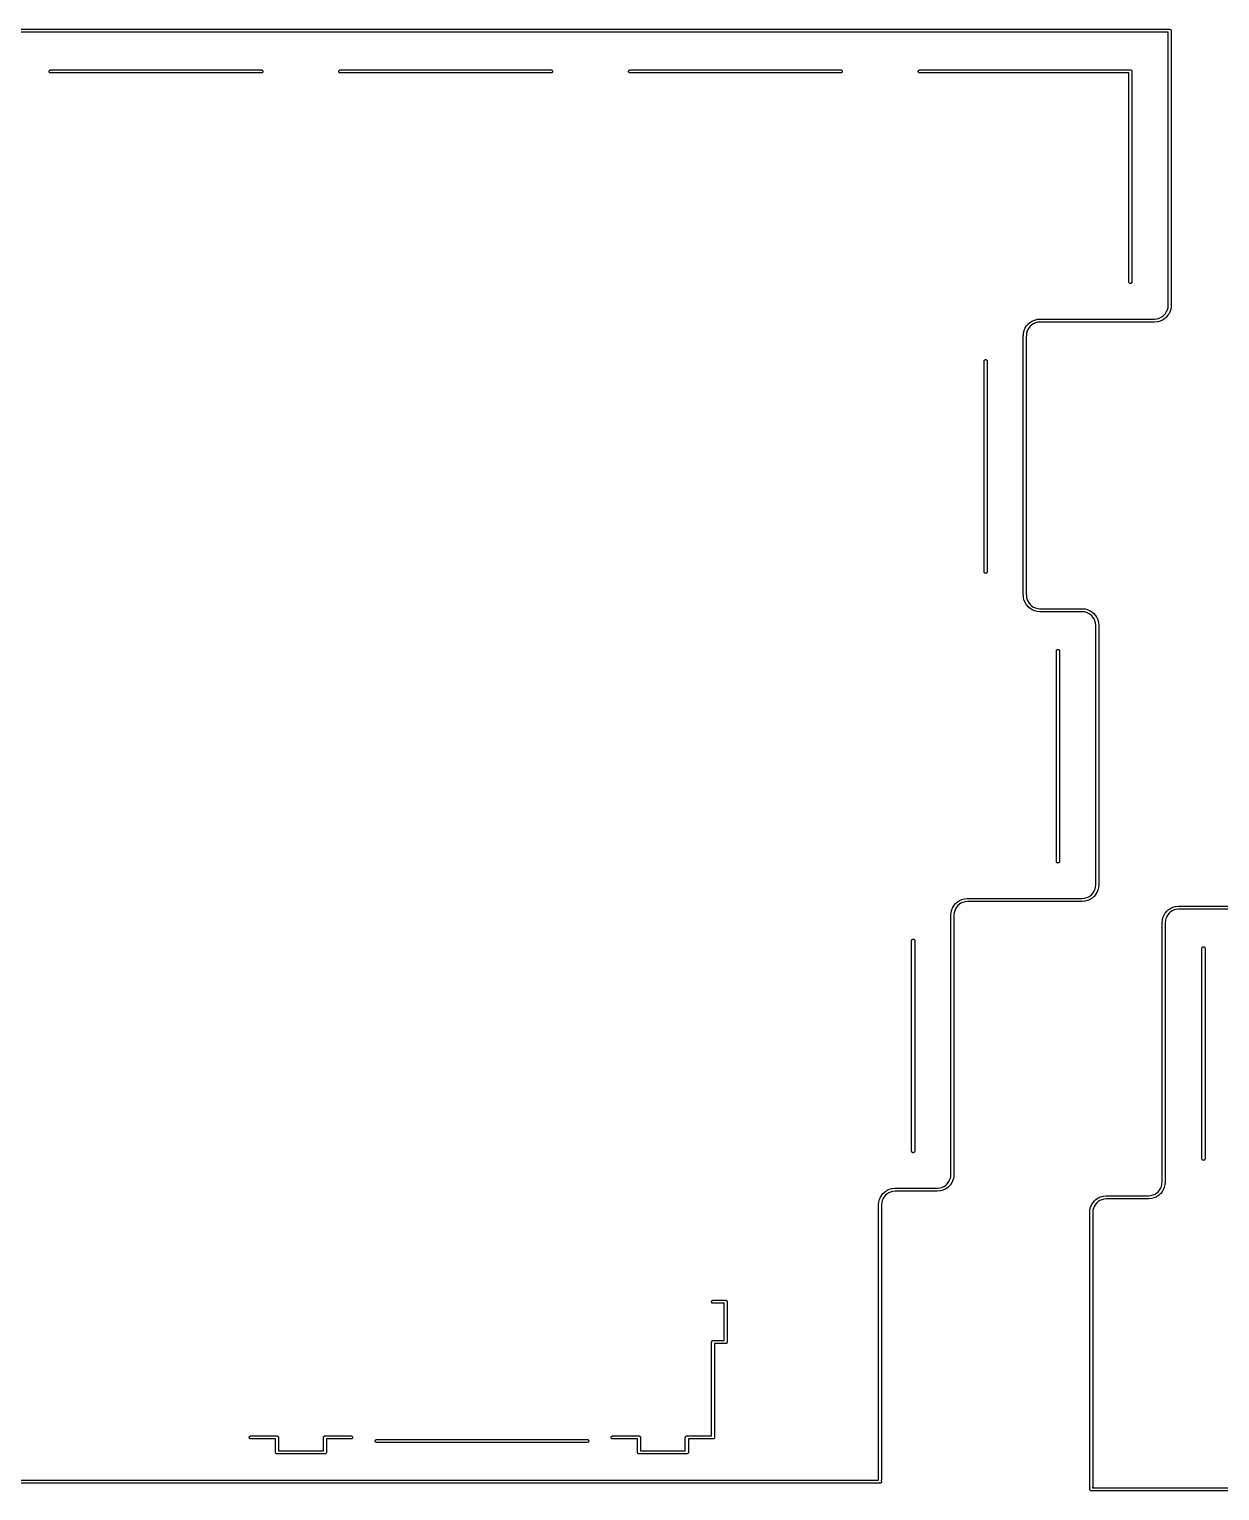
# Model space of a CAD drawing. Extents: x 27 to 346, y -105 to -9.
# Drawn here: x 104.3 to 182.6, y -104.8 to -8.7 of the extents above; entities that cross this region are included whole.
import ezdxf

# ---------------------------------------------------------------- set-up
doc = ezdxf.new("R2010")
doc.units = 0
doc.layers.add('BLACK', color=7, linetype='CONTINUOUS')

msp = doc.modelspace()

# ---------------------------------------------------------------- linework, layer by layer
at = {"layer": 'BLACK', "linetype": 'CONTINUOUS'}
for p, q in [((179.196, -8.8554), (30.8454, -8.8554)), ((30.8462, -8.6554), (179.291, -8.6554)), ((179.196, -26.8146), (179.196, -8.8554)), ((179.291, -8.6554), (179.296, -8.6549)), ((179.296, -8.6549), (179.301, -8.6554)), ((179.301, -8.6554), (179.316, -8.6568)), ((179.316, -8.6568), (179.335, -8.6625)), ((179.335, -8.6625), (179.352, -8.6718)), ((179.352, -8.6718), (179.367, -8.6843)), ((179.367, -8.6843), (179.38, -8.6996)), ((179.38, -8.6996), (179.389, -8.7169)), ((179.389, -8.7169), (179.395, -8.7358)), ((179.395, -8.7358), (179.397, -8.7554)), ((179.397, -8.7554), (179.396, -8.7603)), ((179.396, -8.7603), (179.396, -26.7916)), ((105.617, -11.43), (105.619, -11.4104)), ((105.619, -11.4496), (105.617, -11.43)), ((105.619, -11.4104), (105.625, -11.3915)), ((105.625, -11.4685), (105.619, -11.4496)), ((105.625, -11.3915), (105.634, -11.3742)), ((105.634, -11.4858), (105.625, -11.4685)), ((105.634, -11.3742), (105.646, -11.3589)), ((105.646, -11.5011), (105.634, -11.4858)), ((105.646, -11.3589), (105.662, -11.3465)), ((105.662, -11.5135), (105.646, -11.5011)), ((105.662, -11.3465), (105.679, -11.3372)), ((105.679, -11.5228), (105.662, -11.5135)), ((105.679, -11.3372), (105.698, -11.3314)), ((105.698, -11.5286), (105.679, -11.5228)), ((105.698, -11.3314), (105.713, -11.33)), ((105.713, -11.53), (105.698, -11.5286)), ((105.713, -11.33), (119.573, -11.33)), ((119.573, -11.53), (105.713, -11.53)), ((119.573, -11.33), (119.588, -11.3314)), ((119.588, -11.5286), (119.573, -11.53)), ((119.588, -11.3314), (119.607, -11.3372)), ((119.607, -11.5228), (119.588, -11.5286)), ((119.607, -11.3372), (119.624, -11.3465)), ((119.624, -11.5135), (119.607, -11.5228)), ((119.624, -11.3465), (119.639, -11.3589)), ((119.639, -11.5011), (119.624, -11.5135)), ((119.639, -11.3589), (119.652, -11.3742)), ((119.652, -11.4858), (119.639, -11.5011)), ((119.652, -11.3742), (119.661, -11.3915)), ((119.661, -11.4685), (119.652, -11.4858)), ((119.661, -11.3915), (119.667, -11.4104)), ((119.667, -11.4496), (119.661, -11.4685)), ((119.667, -11.4104), (119.669, -11.43)), ((119.669, -11.43), (119.667, -11.4496)), ((124.667, -11.43), (124.669, -11.4104)), ((124.669, -11.4496), (124.667, -11.43)), ((124.669, -11.4104), (124.675, -11.3915)), ((124.675, -11.4685), (124.669, -11.4496)), ((124.675, -11.3915), (124.684, -11.3742)), ((124.684, -11.4858), (124.675, -11.4685)), ((124.684, -11.3742), (124.696, -11.3589)), ((124.696, -11.5011), (124.684, -11.4858)), ((124.696, -11.3589), (124.712, -11.3465)), ((124.712, -11.5135), (124.696, -11.5011)), ((124.712, -11.3465), (124.729, -11.3372)), ((124.729, -11.5228), (124.712, -11.5135)), ((124.729, -11.3372), (124.748, -11.3314)), ((124.748, -11.5286), (124.729, -11.5228)), ((124.748, -11.3314), (124.763, -11.33)), ((124.763, -11.53), (124.748, -11.5286)), ((124.763, -11.33), (138.623, -11.33)), ((138.623, -11.53), (124.763, -11.53)), ((138.623, -11.33), (138.638, -11.3314)), ((138.638, -11.5286), (138.623, -11.53)), ((138.638, -11.3314), (138.657, -11.3372)), ((138.657, -11.5228), (138.638, -11.5286)), ((138.657, -11.3372), (138.674, -11.3465)), ((138.674, -11.5135), (138.657, -11.5228)), ((138.674, -11.3465), (138.689, -11.3589)), ((138.689, -11.5011), (138.674, -11.5135)), ((138.689, -11.3589), (138.702, -11.3742)), ((138.702, -11.4858), (138.689, -11.5011)), ((138.702, -11.3742), (138.711, -11.3915)), ((138.711, -11.4685), (138.702, -11.4858)), ((138.711, -11.3915), (138.717, -11.4104)), ((138.717, -11.4496), (138.711, -11.4685)), ((138.717, -11.4104), (138.719, -11.43)), ((138.719, -11.43), (138.717, -11.4496)), ((143.717, -11.43), (143.719, -11.4104)), ((143.719, -11.4496), (143.717, -11.43)), ((143.719, -11.4104), (143.725, -11.3915)), ((143.725, -11.4685), (143.719, -11.4496)), ((143.725, -11.3915), (143.734, -11.3742)), ((143.734, -11.4858), (143.725, -11.4685)), ((143.734, -11.3742), (143.746, -11.3589)), ((143.746, -11.5011), (143.734, -11.4858)), ((143.746, -11.3589), (143.762, -11.3465)), ((143.762, -11.5135), (143.746, -11.5011)), ((143.762, -11.3465), (143.779, -11.3372)), ((143.779, -11.5228), (143.762, -11.5135)), ((143.779, -11.3372), (143.798, -11.3314)), ((143.798, -11.5286), (143.779, -11.5228)), ((143.798, -11.3314), (143.813, -11.33)), ((143.813, -11.53), (143.798, -11.5286)), ((143.813, -11.33), (157.673, -11.33)), ((157.673, -11.53), (143.813, -11.53)), ((157.673, -11.33), (157.688, -11.3314)), ((157.688, -11.5286), (157.673, -11.53)), ((157.688, -11.3314), (157.707, -11.3372)), ((157.707, -11.5228), (157.688, -11.5286)), ((157.707, -11.3372), (157.724, -11.3465)), ((157.724, -11.5135), (157.707, -11.5228)), ((157.724, -11.3465), (157.739, -11.3589)), ((157.739, -11.5011), (157.724, -11.5135)), ((157.739, -11.3589), (157.752, -11.3742)), ((157.752, -11.4858), (157.739, -11.5011)), ((157.752, -11.3742), (157.761, -11.3915)), ((157.761, -11.4685), (157.752, -11.4858)), ((157.761, -11.3915), (157.767, -11.4104)), ((157.767, -11.4496), (157.761, -11.4685)), ((157.767, -11.4104), (157.769, -11.43)), ((157.769, -11.43), (157.767, -11.4496)), ((162.767, -11.43), (162.769, -11.4104)), ((162.769, -11.4496), (162.767, -11.43)), ((162.769, -11.4104), (162.775, -11.3915)), ((162.775, -11.4685), (162.769, -11.4496)), ((162.775, -11.3915), (162.784, -11.3742)), ((162.784, -11.4858), (162.775, -11.4685)), ((162.784, -11.3742), (162.796, -11.3589)), ((162.796, -11.5011), (162.784, -11.4858)), ((162.796, -11.3589), (162.812, -11.3465)), ((162.812, -11.5135), (162.796, -11.5011)), ((162.812, -11.3465), (162.829, -11.3372)), ((162.829, -11.5228), (162.812, -11.5135)), ((162.829, -11.3372), (162.848, -11.3314)), ((162.848, -11.5286), (162.829, -11.5228)), ((162.848, -11.3314), (162.863, -11.33)), ((162.863, -11.53), (162.848, -11.5286)), ((162.863, -11.33), (176.713, -11.33)), ((176.618, -11.53), (162.863, -11.53)), ((176.618, -25.283), (176.618, -11.53)), ((176.713, -11.33), (176.718, -11.3295)), ((176.718, -11.3295), (176.723, -11.33)), ((176.723, -11.33), (176.738, -11.3314)), ((176.738, -11.3314), (176.757, -11.3372)), ((176.757, -11.3372), (176.774, -11.3465)), ((176.774, -11.3465), (176.789, -11.3589)), ((176.789, -11.3589), (176.802, -11.3742)), ((176.802, -11.3742), (176.811, -11.3915)), ((176.811, -11.3915), (176.817, -11.4104)), ((176.817, -11.4104), (176.819, -11.43)), ((176.819, -11.43), (176.818, -11.4349)), ((176.818, -11.4349), (176.818, -25.283)), ((176.62, -25.2977), (176.618, -25.283)), ((176.625, -25.3165), (176.62, -25.2977)), ((176.635, -25.3339), (176.625, -25.3165)), ((176.647, -25.3491), (176.635, -25.3339)), ((176.662, -25.3616), (176.647, -25.3491)), ((176.68, -25.3709), (176.662, -25.3616)), ((176.698, -25.3766), (176.68, -25.3709)), ((176.718, -25.3786), (176.698, -25.3766)), ((176.738, -25.3766), (176.718, -25.3786)), ((176.757, -25.3709), (176.738, -25.3766)), ((176.774, -25.3616), (176.757, -25.3709)), ((176.789, -25.3491), (176.774, -25.3616)), ((176.802, -25.3339), (176.789, -25.3491)), ((176.811, -25.3165), (176.802, -25.3339)), ((176.817, -25.2977), (176.811, -25.3165)), ((176.818, -25.283), (176.817, -25.2977)), ((179.187, -26.9538), (179.197, -26.8239)), ((179.197, -26.8239), (179.196, -26.8146)), ((179.398, -26.8185), (179.386, -26.9778)), ((179.396, -26.7916), (179.398, -26.799)), ((179.398, -26.799), (179.398, -26.8185)), ((170.115, -27.9296), (170.236, -27.8507)), ((170.236, -27.8507), (170.237, -27.85)), ((170.237, -27.85), (170.244, -27.847)), ((170.244, -27.847), (170.249, -27.8436)), ((170.249, -27.8436), (170.389, -27.7798)), ((170.389, -27.7798), (170.391, -27.7792)), ((170.391, -27.7792), (170.398, -27.777)), ((170.398, -27.777), (170.405, -27.7744)), ((170.405, -27.7744), (170.563, -27.731)), ((170.563, -27.731), (170.565, -27.7307)), ((170.565, -27.7307), (170.572, -27.7294)), ((170.572, -27.7294), (170.58, -27.7279)), ((170.58, -27.7279), (170.751, -27.7122)), ((170.751, -27.7122), (170.752, -27.7119)), ((170.752, -27.7119), (170.767, -27.7105)), ((170.767, -27.7105), (178.296, -27.7105)), ((178.296, -27.7105), (178.464, -27.695)), ((178.464, -27.695), (178.606, -27.6564)), ((178.666, -27.8472), (178.508, -27.8903)), ((178.606, -27.6564), (178.735, -27.5974)), ((178.673, -27.8446), (178.666, -27.8472)), ((178.68, -27.8423), (178.673, -27.8446)), ((178.682, -27.8417), (178.68, -27.8423)), ((178.825, -27.7762), (178.682, -27.8417)), ((178.735, -27.5974), (178.846, -27.5245)), ((178.831, -27.7727), (178.825, -27.7762)), ((178.837, -27.7695), (178.831, -27.7727)), ((178.839, -27.7688), (178.837, -27.7695)), ((178.962, -27.6877), (178.839, -27.7688)), ((178.846, -27.5245), (178.942, -27.439)), ((178.942, -27.439), (179.028, -27.3374)), ((178.967, -27.6836), (178.962, -27.6877)), ((178.972, -27.6798), (178.967, -27.6836)), ((178.974, -27.6789), (178.972, -27.6798)), ((179.081, -27.5837), (178.974, -27.6789)), ((179.028, -27.3374), (179.097, -27.2258)), ((179.085, -27.5789), (179.081, -27.5837)), ((179.09, -27.5744), (179.085, -27.5789)), ((179.091, -27.5733), (179.09, -27.5744)), ((179.186, -27.4606), (179.091, -27.5733)), ((179.097, -27.2258), (179.151, -27.0988)), ((179.151, -27.0988), (179.187, -26.9538)), ((179.189, -27.4552), (179.186, -27.4606)), ((179.194, -27.45), (179.189, -27.4552)), ((179.271, -27.3245), (179.194, -27.4488)), ((179.194, -27.4488), (179.194, -27.45)), ((179.274, -27.3183), (179.271, -27.3245)), ((179.277, -27.3124), (179.274, -27.3183)), ((179.278, -27.3111), (179.277, -27.3124)), ((179.338, -27.1698), (179.278, -27.3111)), ((179.34, -27.1628), (179.338, -27.1698)), ((179.343, -27.1559), (179.34, -27.1628)), ((179.383, -26.9938), (179.343, -27.1546)), ((179.343, -27.1546), (179.343, -27.1559)), ((179.384, -26.9865), (179.383, -26.9938)), ((179.385, -26.9792), (179.384, -26.9865)), ((179.386, -26.9778), (179.385, -26.9792)), ((169.671, -28.8038), (169.673, -28.7891)), ((169.671, -45.8621), (169.671, -28.8038)), ((169.673, -28.7891), (169.676, -28.7787)), ((169.676, -28.7787), (169.688, -28.6343)), ((169.688, -28.6329), (169.689, -28.6254)), ((169.688, -28.6343), (169.688, -28.6329)), ((169.689, -28.6254), (169.691, -28.6179)), ((169.691, -28.6179), (169.731, -28.4586)), ((169.731, -28.4586), (169.732, -28.4572)), ((169.732, -28.4572), (169.734, -28.4504)), ((169.734, -28.4504), (169.737, -28.4434)), ((169.737, -28.4434), (169.798, -28.3022)), ((169.798, -28.3022), (169.799, -28.3009)), ((169.799, -28.3009), (169.802, -28.2949)), ((169.802, -28.2949), (169.805, -28.2888)), ((169.805, -28.2888), (169.884, -28.1632)), ((169.873, -28.8203), (169.871, -28.8295)), ((169.871, -28.8295), (169.871, -45.839)), ((169.886, -28.6593), (169.873, -28.8189)), ((169.873, -28.8189), (169.873, -28.8203)), ((169.884, -28.1632), (169.885, -28.162)), ((169.885, -28.162), (169.889, -28.1568)), ((169.923, -28.5159), (169.886, -28.6593)), ((169.889, -28.1568), (169.893, -28.1514)), ((169.893, -28.1514), (169.987, -28.0419)), ((169.978, -28.389), (169.923, -28.5159)), ((170.05, -28.2761), (169.978, -28.389)), ((169.987, -28.0419), (169.988, -28.0408)), ((169.988, -28.0408), (169.993, -28.0364)), ((169.993, -28.0364), (169.997, -28.0318)), ((169.997, -28.0318), (170.104, -27.9383)), ((170.134, -28.1775), (170.05, -28.2761)), ((170.104, -27.9383), (170.105, -27.9373)), ((170.105, -27.9373), (170.11, -27.9337)), ((170.11, -27.9337), (170.115, -27.9296)), ((170.23, -28.0934), (170.134, -28.1775)), ((170.339, -28.0225), (170.23, -28.0934)), ((170.465, -27.9652), (170.339, -28.0225)), ((170.607, -27.9263), (170.465, -27.9652)), ((170.78, -27.9105), (170.607, -27.9263)), ((178.303, -27.9105), (170.78, -27.9105)), ((178.305, -27.9103), (178.303, -27.9105)), ((178.306, -27.9103), (178.305, -27.9103)), ((178.308, -27.9102), (178.306, -27.9103)), ((178.491, -27.8934), (178.308, -27.9102)), ((178.499, -27.8919), (178.491, -27.8934)), ((178.507, -27.8906), (178.499, -27.8919)), ((178.508, -27.8903), (178.507, -27.8906)), ((167.093, -30.4751), (167.095, -30.4604)), ((167.093, -44.333), (167.093, -30.4751)), ((167.095, -30.4604), (167.1, -30.4415)), ((167.1, -30.4415), (167.11, -30.4242)), ((167.11, -30.4242), (167.122, -30.4089)), ((167.122, -30.4089), (167.137, -30.3965)), ((167.137, -30.3965), (167.155, -30.3872)), ((167.155, -30.3872), (167.173, -30.3814)), ((167.173, -30.3814), (167.193, -30.3795)), ((167.193, -30.3795), (167.213, -30.3814)), ((167.213, -30.3814), (167.232, -30.3872)), ((167.232, -30.3872), (167.249, -30.3965)), ((167.249, -30.3965), (167.264, -30.4089)), ((167.264, -30.4089), (167.277, -30.4242)), ((167.277, -30.4242), (167.286, -30.4415)), ((167.286, -30.4415), (167.292, -30.4604)), ((167.292, -30.4604), (167.293, -30.4751)), ((167.293, -30.4751), (167.293, -44.333)), ((167.095, -44.3477), (167.093, -44.333)), ((167.1, -44.3665), (167.095, -44.3477)), ((167.11, -44.3839), (167.1, -44.3665)), ((167.122, -44.3991), (167.11, -44.3839)), ((167.137, -44.4116), (167.122, -44.3991)), ((167.155, -44.4209), (167.137, -44.4116)), ((167.173, -44.4266), (167.155, -44.4209)), ((167.193, -44.4286), (167.173, -44.4266)), ((167.213, -44.4266), (167.193, -44.4286)), ((167.232, -44.4209), (167.213, -44.4266)), ((167.249, -44.4116), (167.232, -44.4209)), ((167.264, -44.3991), (167.249, -44.4116)), ((167.277, -44.3839), (167.264, -44.3991)), ((167.286, -44.3665), (167.277, -44.3839)), ((167.292, -44.3477), (167.286, -44.3665)), ((167.293, -44.333), (167.292, -44.3477)), ((169.673, -45.8768), (169.671, -45.8621)), ((169.676, -45.8869), (169.673, -45.8768)), ((169.691, -46.0506), (169.676, -45.8869)), ((169.692, -46.0586), (169.691, -46.0506)), ((169.693, -46.0666), (169.692, -46.0586)), ((169.694, -46.0679), (169.693, -46.0666)), ((169.738, -46.2289), (169.694, -46.0679)), ((169.871, -45.839), (169.873, -45.8488)), ((169.873, -45.8488), (169.889, -46.0235)), ((169.889, -46.0235), (169.929, -46.1683)), ((169.741, -46.2358), (169.738, -46.2289)), ((169.743, -46.2427), (169.741, -46.2358)), ((169.743, -46.244), (169.743, -46.2427)), ((169.806, -46.3821), (169.743, -46.244)), ((169.81, -46.3879), (169.806, -46.3821)), ((169.813, -46.3939), (169.81, -46.3879)), ((169.814, -46.3951), (169.813, -46.3939)), ((169.893, -46.5171), (169.814, -46.3951)), ((169.897, -46.5222), (169.893, -46.5171)), ((169.901, -46.5275), (169.897, -46.5222)), ((169.902, -46.5285), (169.901, -46.5275)), ((169.996, -46.6355), (169.902, -46.5285)), ((169.929, -46.1683), (169.985, -46.2922)), ((169.985, -46.2922), (170.057, -46.4019)), ((170, -46.6399), (169.996, -46.6355)), ((170.005, -46.6446), (170, -46.6399)), ((170.006, -46.6455), (170.005, -46.6446)), ((170.114, -46.7384), (170.006, -46.6455)), ((170.057, -46.4019), (170.141, -46.4982)), ((170.12, -46.7421), (170.114, -46.7384)), ((170.125, -46.7461), (170.12, -46.7421)), ((170.126, -46.7469), (170.125, -46.7461)), ((170.248, -46.8245), (170.126, -46.7469)), ((170.141, -46.4982), (170.239, -46.5817)), ((170.239, -46.5817), (170.349, -46.6515)), ((170.255, -46.8275), (170.248, -46.8245)), ((170.26, -46.8309), (170.255, -46.8275)), ((170.262, -46.8315), (170.26, -46.8309)), ((170.4, -46.8927), (170.262, -46.8315)), ((170.349, -46.6515), (170.474, -46.7065)), ((170.407, -46.895), (170.4, -46.8927)), ((170.414, -46.8976), (170.407, -46.895)), ((170.416, -46.898), (170.414, -46.8976)), ((170.577, -46.94), (170.416, -46.898)), ((170.474, -46.7065), (170.619, -46.7443)), ((170.584, -46.9412), (170.577, -46.94)), ((170.592, -46.9428), (170.584, -46.9412)), ((170.593, -46.9429), (170.592, -46.9428)), ((170.765, -46.9576), (170.593, -46.9429)), ((170.619, -46.7443), (170.758, -46.7563)), ((170.758, -46.7563), (170.767, -46.7554)), ((170.784, -46.9573), (170.765, -46.9576)), ((170.767, -46.7554), (173.538, -46.7554)), ((170.794, -46.9554), (170.784, -46.9573)), ((173.514, -46.9554), (170.794, -46.9554)), ((173.525, -46.9574), (173.514, -46.9554)), ((173.526, -46.9576), (173.525, -46.9574)), ((173.688, -46.9713), (173.526, -46.9576)), ((173.538, -46.7554), (173.553, -46.7568)), ((173.553, -46.7568), (173.563, -46.76)), ((173.563, -46.76), (173.714, -46.7728)), ((173.831, -47.0084), (173.688, -46.9713)), ((173.714, -46.7728), (173.715, -46.7729)), ((173.715, -46.7729), (173.723, -46.7744)), ((173.723, -46.7744), (173.73, -46.7756)), ((173.73, -46.7756), (173.889, -46.8168)), ((173.957, -47.0632), (173.831, -47.0084)), ((173.889, -46.8168), (173.891, -46.8171)), ((173.891, -46.8171), (173.897, -46.8197)), ((173.897, -46.8197), (173.904, -46.822)), ((173.904, -46.822), (174.044, -46.8831)), ((174.071, -47.1358), (173.957, -47.0632)), ((174.044, -46.8831), (174.045, -46.8836)), ((174.045, -46.8836), (174.051, -46.8871)), ((174.051, -46.8871), (174.057, -46.8902)), ((174.057, -46.8902), (174.184, -46.9708)), ((174.184, -46.9708), (174.186, -46.9715)), ((174.186, -46.9715), (174.191, -46.9756)), ((174.191, -46.9756), (174.196, -46.9795)), ((174.196, -46.9795), (174.304, -47.0724)), ((174.304, -47.0724), (174.305, -47.0733)), ((174.305, -47.0733), (174.31, -47.078)), ((174.31, -47.078), (174.314, -47.0824)), ((174.314, -47.0824), (174.408, -47.1896)), ((174.168, -47.2193), (174.071, -47.1358)), ((174.253, -47.3158), (174.168, -47.2193)), ((174.324, -47.426), (174.253, -47.3158)), ((174.38, -47.5502), (174.324, -47.426)), ((174.419, -47.6918), (174.38, -47.5502)), ((174.408, -47.1896), (174.409, -47.1906)), ((174.409, -47.1906), (174.413, -47.196)), ((174.413, -47.196), (174.417, -47.2011)), ((174.417, -47.2011), (174.496, -47.3236)), ((174.434, -47.8542), (174.419, -47.6918)), ((174.434, -64.9146), (174.434, -47.8542)), ((174.496, -47.3236), (174.497, -47.3248)), ((174.497, -47.3248), (174.5, -47.3308)), ((174.5, -47.3308), (174.503, -47.3367)), ((174.503, -47.3367), (174.566, -47.475)), ((174.566, -47.475), (174.566, -47.4763)), ((174.566, -47.4763), (174.568, -47.4831)), ((174.568, -47.4831), (174.571, -47.4899)), ((174.571, -47.4899), (174.614, -47.6477)), ((174.614, -47.6477), (174.614, -47.649)), ((174.614, -47.649), (174.616, -47.6569)), ((174.616, -47.6569), (174.617, -47.6648)), ((174.617, -47.6648), (174.634, -47.8488)), ((174.634, -47.8488), (174.634, -47.8502)), ((174.634, -47.8502), (174.634, -47.8697)), ((174.634, -47.8697), (174.634, -47.87)), ((174.634, -47.87), (174.634, -64.8987)), ((171.856, -49.5251), (171.857, -49.5104)), ((171.856, -63.383), (171.856, -49.5251)), ((171.857, -49.5104), (171.863, -49.4915)), ((171.863, -49.4915), (171.872, -49.4742)), ((171.872, -49.4742), (171.885, -49.4589)), ((171.885, -49.4589), (171.9, -49.4465)), ((171.9, -49.4465), (171.917, -49.4372)), ((171.917, -49.4372), (171.936, -49.4314)), ((171.936, -49.4314), (171.956, -49.4295)), ((171.956, -49.4295), (171.975, -49.4314)), ((171.975, -49.4314), (171.994, -49.4372)), ((171.994, -49.4372), (172.011, -49.4465)), ((172.011, -49.4465), (172.027, -49.4589)), ((172.027, -49.4589), (172.039, -49.4742)), ((172.039, -49.4742), (172.048, -49.4915)), ((172.048, -49.4915), (172.054, -49.5104)), ((172.054, -49.5104), (172.056, -49.5251)), ((172.056, -49.5251), (172.056, -63.383)), ((171.857, -63.3977), (171.856, -63.383)), ((171.863, -63.4165), (171.857, -63.3977)), ((171.872, -63.4339), (171.863, -63.4165)), ((172.048, -63.4165), (172.039, -63.4339)), ((172.054, -63.3977), (172.048, -63.4165)), ((172.056, -63.383), (172.054, -63.3977)), ((171.885, -63.4491), (171.872, -63.4339)), ((171.9, -63.4616), (171.885, -63.4491)), ((171.917, -63.4709), (171.9, -63.4616)), ((171.936, -63.4766), (171.917, -63.4709)), ((171.956, -63.4786), (171.936, -63.4766)), ((171.975, -63.4766), (171.956, -63.4786)), ((171.994, -63.4709), (171.975, -63.4766)), ((172.011, -63.4616), (171.994, -63.4709)), ((172.027, -63.4491), (172.011, -63.4616)), ((172.039, -63.4339), (172.027, -63.4491)), ((174.264, -65.4375), (174.333, -65.3259)), ((174.333, -65.3259), (174.387, -65.1989)), ((174.387, -65.1989), (174.423, -65.0539)), ((174.423, -65.0539), (174.434, -64.9154)), ((174.434, -64.9154), (174.434, -64.9146)), ((174.574, -65.2699), (174.514, -65.4112)), ((174.576, -65.2629), (174.574, -65.2699)), ((174.579, -65.256), (174.576, -65.2629)), ((174.619, -65.0939), (174.579, -65.2547)), ((174.579, -65.2547), (174.579, -65.256)), ((174.62, -65.0866), (174.619, -65.0939)), ((174.621, -65.0793), (174.62, -65.0866)), ((174.622, -65.0779), (174.621, -65.0793)), ((174.634, -64.9186), (174.622, -65.0779)), ((174.634, -64.8987), (174.634, -64.8991)), ((174.634, -64.8991), (174.634, -64.9186)), ((165.041, -66.3889), (165.12, -66.2633)), ((165.12, -66.2633), (165.121, -66.2621)), ((165.121, -66.2621), (165.125, -66.2569)), ((165.125, -66.2569), (165.129, -66.2515)), ((165.129, -66.2515), (165.223, -66.142)), ((165.223, -66.142), (165.224, -66.1409)), ((165.224, -66.1409), (165.229, -66.1365)), ((165.229, -66.1365), (165.233, -66.1319)), ((165.233, -66.1319), (165.34, -66.0384)), ((165.37, -66.2776), (165.286, -66.3762)), ((165.34, -66.0384), (165.341, -66.0374)), ((165.341, -66.0374), (165.346, -66.0338)), ((165.346, -66.0338), (165.351, -66.0297)), ((165.351, -66.0297), (165.472, -65.9509)), ((165.466, -66.1935), (165.37, -66.2776)), ((165.575, -66.1226), (165.466, -66.1935)), ((165.472, -65.9509), (165.473, -65.9501)), ((165.473, -65.9501), (165.48, -65.9471)), ((165.48, -65.9471), (165.485, -65.9437)), ((165.485, -65.9437), (165.625, -65.8799)), ((165.701, -66.0653), (165.575, -66.1226)), ((165.625, -65.8799), (165.627, -65.8793)), ((165.627, -65.8793), (165.634, -65.8771)), ((165.634, -65.8771), (165.641, -65.8745)), ((165.641, -65.8745), (165.799, -65.8311)), ((165.843, -66.0264), (165.701, -66.0653)), ((165.799, -65.8311), (165.801, -65.8308)), ((165.801, -65.8308), (165.808, -65.8295)), ((165.808, -65.8295), (165.816, -65.828)), ((165.816, -65.828), (165.985, -65.8125)), ((166.017, -66.0105), (165.843, -66.0264)), ((165.985, -65.8125), (165.987, -65.8119)), ((165.987, -65.8119), (166.002, -65.8105)), ((166.002, -65.8105), (173.533, -65.8105)), ((173.538, -66.0105), (166.017, -66.0105)), ((173.533, -65.8105), (173.7, -65.7951)), ((173.539, -66.0103), (173.538, -66.0105)), ((173.542, -66.0104), (173.539, -66.0103)), ((173.544, -66.0103), (173.542, -66.0104)), ((173.727, -65.9935), (173.544, -66.0103)), ((173.7, -65.7951), (173.842, -65.7565)), ((173.735, -65.992), (173.727, -65.9935)), ((173.743, -65.9907), (173.735, -65.992)), ((173.744, -65.9904), (173.743, -65.9907)), ((173.902, -65.9473), (173.744, -65.9904)), ((173.842, -65.7565), (173.971, -65.6975)), ((173.909, -65.9447), (173.902, -65.9473)), ((173.916, -65.9424), (173.909, -65.9447)), ((173.918, -65.9418), (173.916, -65.9424)), ((174.061, -65.8763), (173.918, -65.9418)), ((173.971, -65.6975), (174.082, -65.6246)), ((174.067, -65.8728), (174.061, -65.8763)), ((174.073, -65.8696), (174.067, -65.8728)), ((174.075, -65.8689), (174.073, -65.8696)), ((174.198, -65.7878), (174.075, -65.8689)), ((174.082, -65.6246), (174.178, -65.5391)), ((174.178, -65.5391), (174.264, -65.4375)), ((174.203, -65.7837), (174.198, -65.7878)), ((174.208, -65.7799), (174.203, -65.7837)), ((174.21, -65.779), (174.208, -65.7799)), ((174.317, -65.6838), (174.21, -65.779)), ((174.321, -65.679), (174.317, -65.6838)), ((174.326, -65.6745), (174.321, -65.679)), ((174.327, -65.6734), (174.326, -65.6745)), ((174.422, -65.5607), (174.327, -65.6734)), ((174.425, -65.5553), (174.422, -65.5607)), ((174.429, -65.5501), (174.425, -65.5553)), ((174.43, -65.5489), (174.429, -65.5501)), ((174.507, -65.4246), (174.43, -65.5489)), ((174.51, -65.4184), (174.507, -65.4246)), ((174.513, -65.4125), (174.51, -65.4184)), ((174.514, -65.4112), (174.513, -65.4125)), ((164.909, -66.9038), (164.91, -66.8891)), ((164.909, -83.9646), (164.909, -66.9038)), ((164.91, -66.8891), (164.911, -66.8856)), ((164.911, -66.8856), (164.924, -66.7344)), ((164.924, -66.733), (164.925, -66.7255)), ((164.924, -66.7344), (164.924, -66.733)), ((164.925, -66.7255), (164.927, -66.718)), ((164.927, -66.718), (164.967, -66.5587)), ((164.967, -66.5587), (164.968, -66.5573)), ((164.968, -66.5573), (164.97, -66.5505)), ((164.97, -66.5505), (164.973, -66.5435)), ((164.973, -66.5435), (165.034, -66.4023)), ((165.034, -66.4023), (165.035, -66.401)), ((165.035, -66.401), (165.038, -66.395)), ((165.038, -66.395), (165.041, -66.3889)), ((165.122, -66.7594), (165.109, -66.919)), ((165.109, -66.919), (165.109, -66.9204)), ((165.109, -66.9204), (165.109, -66.9219)), ((165.109, -66.9219), (165.109, -83.9487)), ((165.159, -66.616), (165.122, -66.7594)), ((165.214, -66.4891), (165.159, -66.616)), ((165.286, -66.3762), (165.214, -66.4891)), ((178.801, -67.3856), (178.814, -67.2344)), ((178.814, -67.233), (178.815, -67.2255)), ((178.814, -67.2344), (178.814, -67.233)), ((178.815, -67.2255), (178.817, -67.218)), ((178.817, -67.218), (178.857, -67.0587)), ((178.857, -67.0587), (178.858, -67.0573)), ((178.858, -67.0573), (178.86, -67.0505)), ((178.86, -67.0505), (178.863, -67.0435)), ((178.863, -67.0435), (178.924, -66.9023)), ((178.924, -66.9023), (178.925, -66.901)), ((178.925, -66.901), (178.928, -66.895)), ((178.928, -66.895), (178.931, -66.8889)), ((178.931, -66.8889), (179.01, -66.7633)), ((179.012, -67.2594), (178.999, -67.419)), ((179.01, -66.7633), (179.011, -66.7621)), ((179.011, -66.7621), (179.015, -66.7569)), ((179.049, -67.116), (179.012, -67.2594)), ((179.015, -66.7569), (179.019, -66.7515)), ((179.019, -66.7515), (179.113, -66.642)), ((179.104, -66.9891), (179.049, -67.116)), ((179.176, -66.8762), (179.104, -66.9891)), ((179.113, -66.642), (179.114, -66.6409)), ((179.114, -66.6409), (179.119, -66.6365)), ((179.119, -66.6365), (179.123, -66.6319)), ((179.123, -66.6319), (179.23, -66.5384)), ((179.26, -66.7776), (179.176, -66.8762)), ((179.23, -66.5384), (179.231, -66.5374)), ((179.231, -66.5374), (179.236, -66.5338)), ((179.236, -66.5338), (179.241, -66.5297)), ((179.241, -66.5297), (179.362, -66.4509)), ((179.356, -66.6935), (179.26, -66.7776)), ((179.465, -66.6226), (179.356, -66.6935)), ((179.362, -66.4509), (179.363, -66.4501)), ((179.363, -66.4501), (179.37, -66.4471)), ((179.37, -66.4471), (179.375, -66.4437)), ((179.375, -66.4437), (179.515, -66.3799)), ((179.591, -66.5653), (179.465, -66.6226)), ((179.515, -66.3799), (179.517, -66.3793)), ((179.517, -66.3793), (179.524, -66.3771)), ((179.524, -66.3771), (179.531, -66.3745)), ((179.531, -66.3745), (179.689, -66.3311)), ((179.733, -66.5264), (179.591, -66.5653)), ((179.689, -66.3311), (179.691, -66.3308)), ((179.691, -66.3308), (179.698, -66.3295)), ((179.698, -66.3295), (179.706, -66.328)), ((179.706, -66.328), (179.875, -66.3125)), ((179.907, -66.5105), (179.733, -66.5264)), ((179.875, -66.3125), (179.877, -66.3119)), ((179.877, -66.3119), (179.892, -66.3105)), ((179.892, -66.3105), (187.423, -66.3105)), ((187.428, -66.5105), (179.907, -66.5105)), ((178.799, -67.4038), (178.8, -67.3891)), ((178.799, -84.4646), (178.799, -67.4038)), ((178.8, -67.3891), (178.801, -67.3856)), ((178.999, -67.419), (178.999, -67.4204)), ((178.999, -67.4204), (178.999, -67.4219)), ((178.999, -67.4219), (178.999, -84.4487)), ((162.331, -68.5751), (162.332, -68.5604)), ((162.331, -82.433), (162.331, -68.5751)), ((162.332, -68.5604), (162.338, -68.5415)), ((162.338, -68.5415), (162.347, -68.5242)), ((162.347, -68.5242), (162.36, -68.5089)), ((162.36, -68.5089), (162.375, -68.4965)), ((162.375, -68.4965), (162.392, -68.4872)), ((162.392, -68.4872), (162.411, -68.4814)), ((162.411, -68.4814), (162.431, -68.4795)), ((162.431, -68.4795), (162.45, -68.4814)), ((162.45, -68.4814), (162.469, -68.4872)), ((162.469, -68.4872), (162.486, -68.4965)), ((162.486, -68.4965), (162.502, -68.5089)), ((162.502, -68.5089), (162.514, -68.5242)), ((162.514, -68.5242), (162.523, -68.5415)), ((162.523, -68.5415), (162.529, -68.5604)), ((162.529, -68.5604), (162.531, -68.5751)), ((162.531, -68.5751), (162.531, -82.433)), ((181.42, -69.0751), (181.421, -69.0604)), ((181.42, -82.933), (181.42, -69.0751)), ((181.421, -69.0604), (181.427, -69.0415)), ((181.427, -69.0415), (181.436, -69.0242)), ((181.436, -69.0242), (181.449, -69.0089)), ((181.449, -69.0089), (181.464, -68.9965)), ((181.464, -68.9965), (181.482, -68.9872)), ((181.482, -68.9872), (181.5, -68.9814)), ((181.5, -68.9814), (181.52, -68.9795)), ((181.52, -68.9795), (181.54, -68.9814)), ((181.54, -68.9814), (181.558, -68.9872)), ((181.558, -68.9872), (181.576, -68.9965)), ((181.576, -68.9965), (181.591, -69.0089)), ((181.591, -69.0089), (181.604, -69.0242)), ((181.604, -69.0242), (181.613, -69.0415)), ((181.613, -69.0415), (181.619, -69.0604)), ((181.619, -69.0604), (181.62, -69.0751)), ((181.62, -69.0751), (181.62, -82.933)), ((162.332, -82.4477), (162.331, -82.433)), ((162.338, -82.4665), (162.332, -82.4477)), ((162.347, -82.4839), (162.338, -82.4665)), ((162.36, -82.4991), (162.347, -82.4839)), ((162.375, -82.5116), (162.36, -82.4991)), ((162.392, -82.5209), (162.375, -82.5116)), ((162.411, -82.5266), (162.392, -82.5209)), ((162.431, -82.5286), (162.411, -82.5266)), ((162.45, -82.5266), (162.431, -82.5286)), ((162.469, -82.5209), (162.45, -82.5266)), ((162.486, -82.5116), (162.469, -82.5209)), ((162.502, -82.4991), (162.486, -82.5116)), ((162.514, -82.4839), (162.502, -82.4991)), ((162.523, -82.4665), (162.514, -82.4839)), ((162.529, -82.4477), (162.523, -82.4665)), ((162.531, -82.433), (162.529, -82.4477)), ((181.421, -82.9477), (181.42, -82.933)), ((181.427, -82.9665), (181.421, -82.9477)), ((181.436, -82.9839), (181.427, -82.9665)), ((181.449, -82.9991), (181.436, -82.9839)), ((181.464, -83.0116), (181.449, -82.9991)), ((181.482, -83.0209), (181.464, -83.0116)), ((181.5, -83.0266), (181.482, -83.0209)), ((181.52, -83.0286), (181.5, -83.0266)), ((181.54, -83.0266), (181.52, -83.0286)), ((181.558, -83.0209), (181.54, -83.0266)), ((181.576, -83.0116), (181.558, -83.0209)), ((181.591, -82.9991), (181.576, -83.0116)), ((181.604, -82.9839), (181.591, -82.9991)), ((181.613, -82.9665), (181.604, -82.9839)), ((181.619, -82.9477), (181.613, -82.9665)), ((181.62, -82.933), (181.619, -82.9477)), ((164.653, -84.5891), (164.739, -84.4875)), ((164.739, -84.4875), (164.808, -84.3759)), ((164.808, -84.3759), (164.862, -84.2489)), ((164.862, -84.2489), (164.898, -84.1039)), ((164.898, -84.1039), (164.909, -83.9654)), ((164.982, -84.4746), (164.905, -84.5989)), ((164.909, -83.9654), (164.909, -83.9646)), ((164.985, -84.4684), (164.982, -84.4746)), ((164.988, -84.4625), (164.985, -84.4684)), ((164.989, -84.4612), (164.988, -84.4625)), ((165.049, -84.3199), (164.989, -84.4612)), ((165.051, -84.3129), (165.049, -84.3199)), ((165.054, -84.306), (165.051, -84.3129)), ((165.094, -84.1439), (165.054, -84.3047)), ((165.054, -84.3047), (165.054, -84.306)), ((165.095, -84.1366), (165.094, -84.1439)), ((165.096, -84.1293), (165.095, -84.1366)), ((165.097, -84.1279), (165.096, -84.1293)), ((165.109, -83.9686), (165.097, -84.1279)), ((165.109, -83.9487), (165.109, -83.9491)), ((165.109, -83.9491), (165.109, -83.9686)), ((178.788, -84.6039), (178.799, -84.4654)), ((178.799, -84.4654), (178.799, -84.4646)), ((178.999, -84.4686), (178.987, -84.6279)), ((178.999, -84.4487), (178.999, -84.4491)), ((178.999, -84.4491), (178.999, -84.4686)), ((160.212, -85.5935), (160.273, -85.4523)), ((160.273, -85.4523), (160.274, -85.451)), ((160.274, -85.451), (160.277, -85.445)), ((160.277, -85.445), (160.28, -85.4389)), ((160.28, -85.4389), (160.359, -85.3133)), ((160.359, -85.3133), (160.36, -85.3121)), ((160.36, -85.3121), (160.364, -85.3069)), ((160.364, -85.3069), (160.368, -85.3015)), ((160.368, -85.3015), (160.462, -85.192)), ((160.525, -85.4262), (160.453, -85.5391)), ((160.462, -85.192), (160.463, -85.1909)), ((160.463, -85.1909), (160.468, -85.1865)), ((160.468, -85.1865), (160.472, -85.1819)), ((160.472, -85.1819), (160.579, -85.0884)), ((160.609, -85.3276), (160.525, -85.4262)), ((160.579, -85.0884), (160.58, -85.0874)), ((160.58, -85.0874), (160.585, -85.0838)), ((160.585, -85.0838), (160.59, -85.0797)), ((160.59, -85.0797), (160.711, -85.0009)), ((160.705, -85.2435), (160.609, -85.3276)), ((160.814, -85.1726), (160.705, -85.2435)), ((160.711, -85.0009), (160.712, -85.0001)), ((160.712, -85.0001), (160.719, -84.9971)), ((160.719, -84.9971), (160.724, -84.9937)), ((160.724, -84.9937), (160.864, -84.9299)), ((160.94, -85.1153), (160.814, -85.1726)), ((160.864, -84.9299), (160.866, -84.9293)), ((160.866, -84.9293), (160.873, -84.9271)), ((160.873, -84.9271), (160.88, -84.9245)), ((160.88, -84.9245), (161.038, -84.8811)), ((161.082, -85.0764), (160.94, -85.1153)), ((161.038, -84.8811), (161.04, -84.8808)), ((161.04, -84.8808), (161.047, -84.8795)), ((161.047, -84.8795), (161.055, -84.878)), ((161.055, -84.878), (161.226, -84.8624)), ((161.256, -85.0605), (161.082, -85.0764)), ((161.226, -84.8624), (161.227, -84.8619)), ((161.227, -84.8619), (161.242, -84.8605)), ((161.242, -84.8605), (164.008, -84.8605)), ((164.013, -85.0605), (161.256, -85.0605)), ((164.008, -84.8605), (164.175, -84.8451)), ((164.014, -85.0603), (164.013, -85.0605)), ((164.017, -85.0604), (164.014, -85.0603)), ((164.019, -85.0603), (164.017, -85.0604)), ((164.202, -85.0435), (164.019, -85.0603)), ((164.175, -84.8451), (164.317, -84.8065)), ((164.21, -85.042), (164.202, -85.0435)), ((164.218, -85.0407), (164.21, -85.042)), ((164.219, -85.0404), (164.218, -85.0407)), ((164.377, -84.9973), (164.219, -85.0404)), ((164.317, -84.8065), (164.446, -84.7475)), ((164.384, -84.9947), (164.377, -84.9973)), ((164.391, -84.9924), (164.384, -84.9947)), ((164.393, -84.9918), (164.391, -84.9924)), ((164.536, -84.9263), (164.393, -84.9918)), ((164.446, -84.7475), (164.557, -84.6746)), ((164.542, -84.9228), (164.536, -84.9263)), ((164.548, -84.9196), (164.542, -84.9228)), ((164.55, -84.9189), (164.548, -84.9196)), ((164.673, -84.8378), (164.55, -84.9189)), ((164.557, -84.6746), (164.653, -84.5891)), ((164.678, -84.8337), (164.673, -84.8378)), ((164.683, -84.8299), (164.678, -84.8337)), ((164.685, -84.829), (164.683, -84.8299)), ((164.792, -84.7338), (164.685, -84.829)), ((164.796, -84.729), (164.792, -84.7338)), ((164.801, -84.7245), (164.796, -84.729)), ((164.802, -84.7234), (164.801, -84.7245)), ((164.897, -84.6107), (164.802, -84.7234)), ((164.9, -84.6053), (164.897, -84.6107)), ((164.904, -84.6001), (164.9, -84.6053)), ((164.905, -84.5989), (164.904, -84.6001)), ((174.48, -85.5797), (174.601, -85.5009)), ((174.601, -85.5009), (174.602, -85.5001)), ((174.602, -85.5001), (174.609, -85.4971)), ((174.609, -85.4971), (174.614, -85.4937)), ((174.614, -85.4937), (174.754, -85.4299)), ((174.754, -85.4299), (174.756, -85.4293)), ((174.756, -85.4293), (174.763, -85.4271)), ((174.763, -85.4271), (174.77, -85.4245)), ((174.77, -85.4245), (174.928, -85.3811)), ((174.928, -85.3811), (174.93, -85.3808)), ((174.93, -85.3808), (174.937, -85.3795)), ((174.937, -85.3795), (174.945, -85.378)), ((174.945, -85.378), (175.116, -85.3624)), ((175.116, -85.3624), (175.117, -85.3619)), ((175.117, -85.3619), (175.132, -85.3605)), ((175.132, -85.3605), (177.898, -85.3605)), ((177.898, -85.3605), (178.065, -85.3451)), ((178.065, -85.3451), (178.207, -85.3065)), ((178.267, -85.4973), (178.109, -85.5404)), ((178.207, -85.3065), (178.336, -85.2475)), ((178.274, -85.4947), (178.267, -85.4973)), ((178.281, -85.4924), (178.274, -85.4947)), ((178.283, -85.4918), (178.281, -85.4924)), ((178.426, -85.4263), (178.283, -85.4918)), ((178.336, -85.2475), (178.447, -85.1746)), ((178.432, -85.4228), (178.426, -85.4263)), ((178.438, -85.4196), (178.432, -85.4228)), ((178.44, -85.4189), (178.438, -85.4196)), ((178.563, -85.3378), (178.44, -85.4189)), ((178.447, -85.1746), (178.543, -85.0891)), ((178.543, -85.0891), (178.629, -84.9875)), ((178.568, -85.3337), (178.563, -85.3378)), ((178.573, -85.3299), (178.568, -85.3337)), ((178.575, -85.329), (178.573, -85.3299)), ((178.682, -85.2338), (178.575, -85.329)), ((178.629, -84.9875), (178.698, -84.8759)), ((178.686, -85.229), (178.682, -85.2338)), ((178.691, -85.2245), (178.686, -85.229)), ((178.692, -85.2234), (178.691, -85.2245)), ((178.787, -85.1107), (178.692, -85.2234)), ((178.698, -84.8759), (178.752, -84.7489)), ((178.752, -84.7489), (178.788, -84.6039)), ((178.79, -85.1053), (178.787, -85.1107)), ((178.794, -85.1001), (178.79, -85.1053)), ((178.795, -85.0989), (178.794, -85.1001)), ((178.872, -84.9746), (178.795, -85.0989)), ((178.875, -84.9684), (178.872, -84.9746)), ((178.878, -84.9625), (178.875, -84.9684)), ((178.879, -84.9612), (178.878, -84.9625)), ((178.939, -84.8199), (178.879, -84.9612)), ((178.941, -84.8129), (178.939, -84.8199)), ((178.944, -84.806), (178.941, -84.8129)), ((178.984, -84.6439), (178.944, -84.8047)), ((178.944, -84.8047), (178.944, -84.806)), ((178.985, -84.6366), (178.984, -84.6439)), ((178.986, -84.6293), (178.985, -84.6366)), ((178.987, -84.6279), (178.986, -84.6293)), ((160.146, -85.9538), (160.148, -85.9391)), ((160.146, -104.013), (160.146, -85.9538)), ((160.148, -85.9391), (160.151, -85.9286)), ((160.151, -85.9286), (160.163, -85.7844)), ((160.163, -85.783), (160.164, -85.7755)), ((160.163, -85.7844), (160.163, -85.783)), ((160.164, -85.7755), (160.166, -85.768)), ((160.166, -85.768), (160.206, -85.6087)), ((160.206, -85.6087), (160.207, -85.6073)), ((160.207, -85.6073), (160.209, -85.6005)), ((160.209, -85.6005), (160.212, -85.5935)), ((160.348, -85.9704), (160.346, -85.9796)), ((160.346, -85.9796), (160.346, -104.013)), ((160.361, -85.8094), (160.348, -85.969)), ((160.348, -85.969), (160.348, -85.9704)), ((160.398, -85.666), (160.361, -85.8094)), ((160.453, -85.5391), (160.398, -85.666)), ((174.036, -86.4538), (174.038, -86.4391)), ((174.036, -104.513), (174.036, -86.4538)), ((174.038, -86.4391), (174.041, -86.4286)), ((174.041, -86.4286), (174.053, -86.2844)), ((174.053, -86.283), (174.054, -86.2755)), ((174.053, -86.2844), (174.053, -86.283)), ((174.054, -86.2755), (174.056, -86.268)), ((174.056, -86.268), (174.096, -86.1087)), ((174.096, -86.1087), (174.097, -86.1073)), ((174.097, -86.1073), (174.099, -86.1005)), ((174.099, -86.1005), (174.102, -86.0935)), ((174.102, -86.0935), (174.163, -85.9523)), ((174.163, -85.9523), (174.164, -85.951)), ((174.164, -85.951), (174.167, -85.945)), ((174.167, -85.945), (174.17, -85.9389)), ((174.17, -85.9389), (174.249, -85.8133)), ((174.238, -86.4704), (174.236, -86.4796)), ((174.236, -86.4796), (174.236, -104.513)), ((174.251, -86.3094), (174.238, -86.469)), ((174.238, -86.469), (174.238, -86.4704)), ((174.249, -85.8133), (174.25, -85.8121)), ((174.25, -85.8121), (174.254, -85.8069)), ((174.288, -86.166), (174.251, -86.3094)), ((174.254, -85.8069), (174.258, -85.8015)), ((174.258, -85.8015), (174.352, -85.692)), ((174.343, -86.0391), (174.288, -86.166)), ((174.415, -85.9262), (174.343, -86.0391)), ((174.352, -85.692), (174.353, -85.6909)), ((174.353, -85.6909), (174.358, -85.6865)), ((174.358, -85.6865), (174.362, -85.6819)), ((174.362, -85.6819), (174.469, -85.5884)), ((174.499, -85.8276), (174.415, -85.9262)), ((174.469, -85.5884), (174.47, -85.5874)), ((174.47, -85.5874), (174.475, -85.5838)), ((174.475, -85.5838), (174.48, -85.5797)), ((174.595, -85.7435), (174.499, -85.8276)), ((174.704, -85.6726), (174.595, -85.7435)), ((174.83, -85.6153), (174.704, -85.6726)), ((174.972, -85.5764), (174.83, -85.6153)), ((175.146, -85.5605), (174.972, -85.5764)), ((177.903, -85.5605), (175.146, -85.5605)), ((177.904, -85.5603), (177.903, -85.5605)), ((177.907, -85.5604), (177.904, -85.5603)), ((177.909, -85.5603), (177.907, -85.5604)), ((178.092, -85.5435), (177.909, -85.5603)), ((178.1, -85.542), (178.092, -85.5435)), ((178.108, -85.5407), (178.1, -85.542)), ((178.109, -85.5404), (178.108, -85.5407)), ((149.202, -92.2579), (149.218, -92.2455)), ((149.218, -92.2455), (149.235, -92.2362)), ((149.235, -92.2362), (149.254, -92.2304)), ((149.254, -92.2304), (149.268, -92.229)), ((149.268, -92.229), (150.094, -92.229)), ((150.094, -92.229), (150.099, -92.2285)), ((150.099, -92.2285), (150.104, -92.229)), ((150.104, -92.229), (150.119, -92.2304)), ((150.119, -92.2304), (150.137, -92.2362)), ((150.137, -92.2362), (150.155, -92.2455)), ((150.155, -92.2455), (150.17, -92.2579)), ((149.173, -92.329), (149.175, -92.3094)), ((149.175, -92.3486), (149.173, -92.329)), ((149.175, -92.3094), (149.181, -92.2905)), ((149.181, -92.3675), (149.175, -92.3486)), ((149.181, -92.2905), (149.19, -92.2732)), ((149.19, -92.3848), (149.181, -92.3675)), ((149.19, -92.2732), (149.202, -92.2579)), ((149.202, -92.4001), (149.19, -92.3848)), ((149.218, -92.4125), (149.202, -92.4001)), ((149.235, -92.4218), (149.218, -92.4125)), ((149.254, -92.4276), (149.235, -92.4218)), ((149.268, -92.429), (149.254, -92.4276)), ((149.999, -92.429), (149.268, -92.429)), ((149.999, -94.8782), (149.999, -92.429)), ((150.17, -92.2579), (150.182, -92.2732)), ((150.182, -92.2732), (150.192, -92.2905)), ((150.192, -92.2905), (150.197, -92.3094)), ((150.197, -92.3094), (150.199, -92.329)), ((150.199, -92.329), (150.199, -92.3339)), ((150.199, -92.3339), (150.199, -94.9733)), ((149.173, -94.9782), (149.175, -94.9586)), ((149.173, -94.9831), (149.173, -94.9782)), ((149.173, -101.149), (149.173, -94.9831)), ((149.175, -94.9586), (149.181, -94.9398)), ((149.181, -94.9398), (149.19, -94.9224)), ((149.19, -94.9224), (149.202, -94.9072)), ((149.202, -94.9072), (149.218, -94.8947)), ((149.218, -94.8947), (149.235, -94.8854)), ((149.235, -94.8854), (149.254, -94.8797)), ((149.254, -94.8797), (149.268, -94.8782)), ((149.268, -94.8782), (149.273, -94.8777)), ((149.273, -94.8777), (149.278, -94.8782)), ((149.278, -94.8782), (149.999, -94.8782)), ((150.094, -95.0782), (149.373, -95.0782)), ((149.373, -95.0782), (149.373, -101.245)), ((150.099, -95.0787), (150.094, -95.0782)), ((150.104, -95.0782), (150.099, -95.0787)), ((150.119, -95.0768), (150.104, -95.0782)), ((150.137, -95.0711), (150.119, -95.0768)), ((150.155, -95.0618), (150.137, -95.0711)), ((150.17, -95.0493), (150.155, -95.0618)), ((150.182, -95.034), (150.17, -95.0493)), ((150.192, -95.0167), (150.182, -95.034)), ((150.197, -94.9978), (150.192, -95.0167)), ((150.199, -94.9782), (150.197, -94.9978)), ((150.199, -94.9733), (150.199, -94.9782)), ((118.774, -101.249), (118.776, -101.23)), ((118.776, -101.269), (118.774, -101.249)), ((118.776, -101.23), (118.782, -101.211)), ((118.782, -101.288), (118.776, -101.269)), ((118.782, -101.211), (118.791, -101.194)), ((118.791, -101.305), (118.782, -101.288)), ((118.791, -101.194), (118.804, -101.178)), ((118.804, -101.321), (118.791, -101.305)), ((118.804, -101.178), (118.819, -101.166)), ((118.819, -101.333), (118.804, -101.321)), ((118.819, -101.166), (118.836, -101.157)), ((118.836, -101.342), (118.819, -101.333)), ((118.836, -101.157), (118.855, -101.151)), ((118.855, -101.348), (118.836, -101.342)), ((118.855, -101.151), (118.87, -101.149)), ((118.87, -101.349), (118.855, -101.348)), ((118.87, -101.149), (120.592, -101.149)), ((120.497, -101.349), (118.87, -101.349)), ((120.497, -102.225), (120.497, -101.349)), ((120.592, -101.149), (120.597, -101.149)), ((120.597, -101.149), (120.602, -101.149)), ((120.602, -101.149), (120.616, -101.151)), ((120.616, -101.151), (120.635, -101.157)), ((120.635, -101.157), (120.653, -101.166)), ((120.653, -101.166), (120.668, -101.178)), ((120.668, -101.178), (120.68, -101.194)), ((120.68, -101.194), (120.69, -101.211)), ((120.69, -101.211), (120.695, -101.23)), ((120.695, -101.23), (120.697, -101.249)), ((120.697, -101.249), (120.697, -101.254)), ((120.697, -101.254), (120.697, -102.13)), ((123.648, -101.249), (123.65, -101.23)), ((123.649, -101.254), (123.648, -101.249)), ((123.649, -102.13), (123.649, -101.254)), ((123.65, -101.23), (123.656, -101.211)), ((123.656, -101.211), (123.665, -101.194)), ((123.665, -101.194), (123.678, -101.178)), ((123.678, -101.178), (123.693, -101.166)), ((123.693, -101.166), (123.71, -101.157)), ((123.71, -101.157), (123.729, -101.151)), ((123.729, -101.151), (123.744, -101.149)), ((123.744, -101.149), (123.749, -101.149)), ((123.749, -101.149), (123.754, -101.149)), ((123.754, -101.149), (125.479, -101.149)), ((125.479, -101.349), (123.849, -101.349)), ((123.849, -101.349), (123.849, -102.225)), ((125.479, -101.149), (125.493, -101.151)), ((125.493, -101.348), (125.479, -101.349)), ((125.493, -101.151), (125.512, -101.157)), ((125.512, -101.342), (125.493, -101.348)), ((125.512, -101.157), (125.529, -101.166)), ((125.529, -101.333), (125.512, -101.342)), ((125.529, -101.166), (125.545, -101.178)), ((125.545, -101.321), (125.529, -101.333)), ((125.545, -101.178), (125.557, -101.194)), ((125.557, -101.305), (125.545, -101.321)), ((125.557, -101.194), (125.566, -101.211)), ((125.566, -101.288), (125.557, -101.305)), ((125.566, -101.211), (125.572, -101.23)), ((125.572, -101.269), (125.566, -101.288)), ((125.572, -101.23), (125.574, -101.249)), ((125.574, -101.249), (125.572, -101.269)), ((127.05, -101.478), (127.051, -101.458)), ((127.051, -101.498), (127.05, -101.478)), ((127.051, -101.458), (127.057, -101.44)), ((127.057, -101.517), (127.051, -101.498)), ((127.057, -101.44), (127.066, -101.422)), ((127.066, -101.534), (127.057, -101.517)), ((127.066, -101.422), (127.079, -101.407)), ((127.079, -101.549), (127.066, -101.534)), ((127.079, -101.407), (127.094, -101.395)), ((127.094, -101.562), (127.079, -101.549)), ((127.094, -101.395), (127.112, -101.385)), ((127.112, -101.571), (127.094, -101.562)), ((127.112, -101.385), (127.13, -101.38)), ((127.13, -101.577), (127.112, -101.571)), ((127.13, -101.38), (127.145, -101.378)), ((127.145, -101.578), (127.13, -101.577)), ((127.145, -101.378), (141.003, -101.378)), ((141.003, -101.578), (127.145, -101.578)), ((141.003, -101.378), (141.018, -101.38)), ((141.018, -101.577), (141.003, -101.578)), ((141.018, -101.38), (141.037, -101.385)), ((141.037, -101.571), (141.018, -101.577)), ((141.037, -101.385), (141.054, -101.395)), ((141.054, -101.562), (141.037, -101.571)), ((141.054, -101.395), (141.069, -101.407)), ((141.069, -101.549), (141.054, -101.562)), ((141.069, -101.407), (141.082, -101.422)), ((141.082, -101.534), (141.069, -101.549)), ((141.082, -101.422), (141.091, -101.44)), ((141.091, -101.517), (141.082, -101.534)), ((141.091, -101.44), (141.097, -101.458)), ((141.097, -101.498), (141.091, -101.517)), ((141.097, -101.458), (141.099, -101.478)), ((141.099, -101.478), (141.097, -101.498)), ((142.574, -101.249), (142.576, -101.23)), ((142.576, -101.269), (142.574, -101.249)), ((142.576, -101.23), (142.582, -101.211)), ((142.582, -101.288), (142.576, -101.269)), ((142.582, -101.211), (142.591, -101.194)), ((142.591, -101.305), (142.582, -101.288)), ((142.591, -101.194), (142.603, -101.178)), ((142.603, -101.321), (142.591, -101.305)), ((142.603, -101.178), (142.619, -101.166)), ((142.619, -101.333), (142.603, -101.321)), ((142.619, -101.166), (142.636, -101.157)), ((142.636, -101.342), (142.619, -101.333)), ((142.636, -101.157), (142.655, -101.151)), ((142.655, -101.348), (142.636, -101.342)), ((142.655, -101.151), (142.67, -101.149)), ((142.67, -101.349), (142.655, -101.348)), ((142.67, -101.149), (144.394, -101.149)), ((144.299, -101.349), (142.67, -101.349)), ((144.299, -102.225), (144.299, -101.349)), ((144.394, -101.149), (144.399, -101.149)), ((144.399, -101.149), (144.404, -101.149)), ((144.404, -101.149), (144.419, -101.151)), ((144.419, -101.151), (144.438, -101.157)), ((144.438, -101.157), (144.455, -101.166)), ((144.455, -101.166), (144.47, -101.178)), ((144.47, -101.178), (144.483, -101.194)), ((144.483, -101.194), (144.492, -101.211)), ((144.492, -101.211), (144.498, -101.23)), ((144.498, -101.23), (144.5, -101.249)), ((144.5, -101.249), (144.499, -101.254)), ((144.499, -101.254), (144.499, -102.13)), ((147.448, -101.249), (147.45, -101.23)), ((147.449, -101.254), (147.448, -101.249)), ((147.449, -102.13), (147.449, -101.254)), ((147.45, -101.23), (147.456, -101.211)), ((147.456, -101.211), (147.465, -101.194)), ((147.465, -101.194), (147.478, -101.178)), ((147.478, -101.178), (147.493, -101.166)), ((147.493, -101.166), (147.51, -101.157)), ((147.51, -101.157), (147.529, -101.151)), ((147.529, -101.151), (147.544, -101.149)), ((147.544, -101.149), (147.549, -101.149)), ((147.549, -101.149), (147.554, -101.149)), ((147.554, -101.149), (149.173, -101.149)), ((149.268, -101.349), (147.649, -101.349)), ((147.649, -101.349), (147.649, -102.225)), ((149.273, -101.35), (149.268, -101.349)), ((149.278, -101.349), (149.273, -101.35)), ((149.293, -101.348), (149.278, -101.349)), ((149.312, -101.342), (149.293, -101.348)), ((149.329, -101.333), (149.312, -101.342)), ((149.344, -101.321), (149.329, -101.333)), ((149.357, -101.305), (149.344, -101.321)), ((149.366, -101.288), (149.357, -101.305)), ((149.372, -101.269), (149.366, -101.288)), ((149.374, -101.249), (149.372, -101.269)), ((149.373, -101.245), (149.374, -101.249)), ((120.496, -102.23), (120.497, -102.225)), ((120.498, -102.25), (120.496, -102.23)), ((120.504, -102.268), (120.498, -102.25)), ((120.513, -102.286), (120.504, -102.268)), ((120.526, -102.301), (120.513, -102.286)), ((120.541, -102.313), (120.526, -102.301)), ((120.558, -102.323), (120.541, -102.313)), ((120.577, -102.328), (120.558, -102.323)), ((120.592, -102.33), (120.577, -102.328)), ((120.597, -102.33), (120.592, -102.33)), ((120.602, -102.33), (120.597, -102.33)), ((123.744, -102.33), (120.602, -102.33)), ((120.697, -102.13), (123.649, -102.13)), ((123.749, -102.33), (123.744, -102.33)), ((123.754, -102.33), (123.749, -102.33)), ((123.769, -102.328), (123.754, -102.33)), ((123.787, -102.323), (123.769, -102.328)), ((123.805, -102.313), (123.787, -102.323)), ((123.82, -102.301), (123.805, -102.313)), ((123.832, -102.286), (123.82, -102.301)), ((123.842, -102.268), (123.832, -102.286)), ((123.847, -102.25), (123.842, -102.268)), ((123.849, -102.23), (123.847, -102.25)), ((123.849, -102.225), (123.849, -102.23)), ((144.299, -102.23), (144.299, -102.225)), ((144.301, -102.25), (144.299, -102.23)), ((144.306, -102.268), (144.301, -102.25)), ((144.316, -102.286), (144.306, -102.268)), ((144.328, -102.301), (144.316, -102.286)), ((144.343, -102.313), (144.328, -102.301)), ((144.361, -102.323), (144.343, -102.313)), ((144.38, -102.328), (144.361, -102.323)), ((144.394, -102.33), (144.38, -102.328)), ((144.399, -102.33), (144.394, -102.33)), ((144.404, -102.33), (144.399, -102.33)), ((147.544, -102.33), (144.404, -102.33)), ((144.499, -102.13), (147.449, -102.13)), ((147.549, -102.33), (147.544, -102.33)), ((147.554, -102.33), (147.549, -102.33)), ((147.568, -102.328), (147.554, -102.33)), ((147.587, -102.323), (147.568, -102.328)), ((147.605, -102.313), (147.587, -102.323)), ((147.62, -102.301), (147.605, -102.313)), ((147.632, -102.286), (147.62, -102.301)), ((147.642, -102.268), (147.632, -102.286)), ((147.647, -102.25), (147.642, -102.268)), ((147.649, -102.23), (147.647, -102.25)), ((147.649, -102.225), (147.649, -102.23)), ((30.8454, -104.055), (160.158, -104.055)), ((160.251, -104.255), (30.8462, -104.255)), ((160.148, -104.028), (160.146, -104.013)), ((160.153, -104.046), (160.148, -104.028)), ((160.158, -104.055), (160.153, -104.046)), ((160.266, -104.254), (160.251, -104.255)), ((160.285, -104.248), (160.266, -104.254)), ((160.302, -104.239), (160.285, -104.248)), ((160.317, -104.226), (160.302, -104.239)), ((160.317, -104.079), (160.314, -104.082)), ((160.314, -104.082), (160.317, -104.084)), ((160.33, -104.064), (160.317, -104.079)), ((160.317, -104.084), (160.33, -104.099)), ((160.33, -104.211), (160.317, -104.226)), ((160.339, -104.046), (160.33, -104.064)), ((160.33, -104.099), (160.339, -104.117)), ((160.339, -104.194), (160.33, -104.211)), ((160.345, -104.028), (160.339, -104.046)), ((160.339, -104.117), (160.345, -104.136)), ((160.345, -104.175), (160.339, -104.194)), ((160.346, -104.013), (160.345, -104.028)), ((160.345, -104.136), (160.347, -104.155)), ((160.347, -104.155), (160.345, -104.175)), ((174.038, -104.528), (174.036, -104.513)), ((174.036, -104.655), (174.038, -104.636)), ((174.038, -104.675), (174.036, -104.655)), ((174.043, -104.546), (174.038, -104.528)), ((174.038, -104.636), (174.043, -104.617)), ((174.043, -104.694), (174.038, -104.675)), ((174.053, -104.564), (174.043, -104.546)), ((174.043, -104.617), (174.053, -104.599)), ((174.053, -104.711), (174.043, -104.694)), ((174.065, -104.579), (174.053, -104.564)), ((174.053, -104.599), (174.065, -104.584)), ((174.065, -104.726), (174.053, -104.711)), ((174.068, -104.582), (174.065, -104.579)), ((174.065, -104.584), (174.068, -104.582)), ((174.08, -104.739), (174.065, -104.726)), ((174.098, -104.748), (174.08, -104.739)), ((174.117, -104.754), (174.098, -104.748)), ((174.229, -104.546), (174.224, -104.555)), ((174.224, -104.555), (341.68, -104.555)), ((174.235, -104.528), (174.229, -104.546)), ((174.236, -104.513), (174.235, -104.528)), ((174.131, -104.755), (174.117, -104.754)), ((341.679, -104.755), (174.131, -104.755))]:
    msp.add_line(p, q, dxfattribs=at)

doc.saveas('drawing.dxf')
